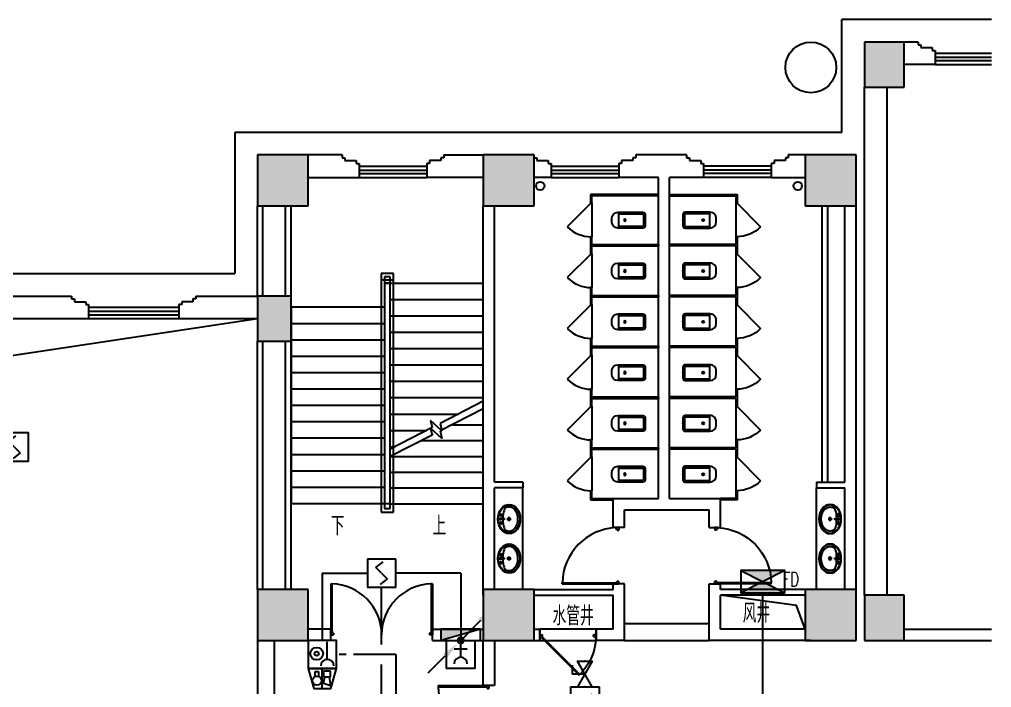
# Model space of a CAD drawing. Extents: x 190999 to 918899, y -200814 to 215286.
# Drawn here: x 797236 to 814449, y 130168 to 142004 of the extents above; entities that cross this region are included whole.
import ezdxf

# ---------------------------------------------------------------- set-up
doc = ezdxf.new("R2010")
doc.units = 0
doc.header["$LTSCALE"] = 1000
doc.header["$MEASUREMENT"] = 0
doc.linetypes.add('CENTER2', pattern=[1.125, 0.75, -0.125, 0.125, -0.125])
for name, color, linetype in [('00-EQUIP', 3, 'Continuous'), ('00-LWIRE', 4, 'Continuous'), ('00-WIRE-4', 6, 'Continuous'), ('A-卫生间', 250, 'Continuous'), ('A-墙线', 2, 'Continuous'), ('A-外包装修', 250, 'Continuous'), ('A-外窗', 145, 'Continuous'), ('A-门', 167, 'Continuous'), ('COLUMN', 2, 'Continuous'), ('DIM_SYMB', 3, 'Continuous'), ('EQUIP_消火栓', 1, 'Continuous'), ('PUB_HATCH', 250, 'Continuous'), ('PUB_TEXT', 7, 'Continuous'), ('STAIR', 5, 'Continuous'), ('房间名称', 7, 'Continuous'), ('暖通-风-说明', 3, 'Continuous'), ('洞口线', 165, 'Continuous'), ('雨水管', 151, 'Continuous')]:
    doc.layers.add(name, color=color, linetype=linetype)
doc.styles.add('_TCH_DIM', font='SIMPLEX', dxfattribs={"bigfont": 'GBCBIG'})
doc.styles.add('HZ-ZGBZ', font='romanc.shx', dxfattribs={"width": 0.65})
doc.styles.get("Standard").update_dxf_attribs({"font": 'simhei.ttf'})

# ---------------------------------------------------------------- blocks, each defined once
blk = doc.blocks.new('lt2f')
at = {"layer": 'STAIR'}
for p, q in [((5600, 3700), (2120, 3700)), ((2120, 2050), (2120, 3700)), ((2410, 2050), (2410, 3700)), ((2700, 2050), (2700, 3700)), ((2990, 2050), (2990, 3700)), ((3280, 2050), (3280, 3700)), ((3570, 2050), (3570, 3700)), ((3860, 2050), (3860, 3700)), ((4150, 2050), (4150, 3700)), ((4440, 2050), (4440, 3700)), ((4730, 2050), (4730, 3700)), ((5020, 2050), (5020, 3700)), ((5310, 2050), (5310, 3700)), ((5600, 2050), (5600, 3700)), ((1974, 2110), (1974, 1890)), ((6200, 2110), (1974, 2110)), ((1974, 2110), (1974, 1890)), ((6080, 2110), (1974, 2110)), ((6080, 1890), (6080, 2110)), ((6200, 1890), (6200, 2110)), ((2034, 2050), (2034, 1950)), ((6140, 2050), (2034, 2050)), ((2034, 2050), (2034, 1950)), ((6020, 2050), (2034, 2050)), ((2034, 1950), (6140, 1950)), ((2034, 1950), (6020, 1950)), ((2120, 1950), (2120, 2050)), ((5600, 2050), (2120, 2050)), ((2120, 1950), (2955, 1950)), ((2120, 1950), (2120, 300)), ((2400, 1950), (2400, 300)), ((2680, 1950), (2680, 300)), ((3337, 1205), (2955, 1950)), ((2960, 1941), (2960, 300)), ((3089, 1950), (6030, 1950)), ((3471, 1205), (3089, 1950)), ((3130, 1950), (3130, 1871)), ((3420, 1950), (3420, 1305)), ((3710, 1950), (3710, 739)), ((4000, 1950), (4000, 300)), ((4290, 1950), (4290, 300)), ((4580, 1950), (4580, 300)), ((4870, 1950), (4870, 300)), ((5160, 1950), (5160, 300)), ((5450, 1950), (5450, 300)), ((5740, 1950), (5740, 300)), ((6020, 1950), (6020, 2050)), ((6030, 1950), (6030, 2050)), ((6030, 1950), (6030, 300)), ((6140, 1950), (6140, 2050)), ((1974, 1890), (6200, 1890)), ((1974, 1890), (6080, 1890)), ((3240, 1394), (3240, 300)), ((3278, 1034), (3461, 1232)), ((3461, 1232), (3337, 1205)), ((3412, 1034), (3595, 1232)), ((3595, 1232), (3471, 1205)), ((3410, 1063), (3278, 1034)), ((3800, 300), (3410, 1063)), ((3544, 1063), (3412, 1034)), ((3420, 1043), (3420, 1036)), ((3935, 300), (3544, 1063)), ((3520, 847), (3520, 300)), ((2120, 300), (3800, 300)), ((3935, 300), (6030, 300))]:
    blk.add_line(p, q, dxfattribs=at)
blk = doc.blocks.new('m1800')
at = {"layer": 'A-墙线'}
for p, q in [((-900, -100), (-900, 100)), ((900, -100), (900, 100))]:
    blk.add_line(p, q, dxfattribs=at)
at = {"layer": 'A-门'}
for p, q in [((-900, 900), (-900, 0)), ((-900, 900), (-880, 900)), ((-880, 900), (-880, 50)), ((880, 900), (880, 50)), ((900, 900), (880, 900)), ((900, 900), (900, 0)), ((-900, 50), (-870, 50)), ((-900, 0), (-850, 0)), ((-870, 50), (-870, 30)), ((-870, 30), (-850, 30)), ((-850, 30), (-850, 0)), ((850, 30), (850, 0)), ((870, 30), (850, 30)), ((900, 0), (850, 0)), ((870, 50), (870, 30)), ((900, 50), (870, 50))]:
    blk.add_line(p, q, dxfattribs=at)
for centre, start, end in [((-900, 0), 0, 88.7267), ((900, 0), 91.2733, 180)]:
    blk.add_arc(centre, 900, start, end, dxfattribs=at)
blk = doc.blocks.new('m1000')
at = {"layer": 'A-墙线'}
for p, q in [((0, 0), (0, 200)), ((1000, 0), (1000, 200))]:
    blk.add_line(p, q, dxfattribs=at)
at = {"layer": 'A-门'}
for p, q in [((0, 1100), (0, 100)), ((0, 1100), (20, 1100)), ((20, 1100), (20, 150)), ((0, 150), (30, 150)), ((0, 100), (50, 100)), ((30, 150), (30, 130)), ((30, 130), (50, 130)), ((50, 130), (50, 100)), ((950, 130), (950, 100)), ((970, 130), (950, 130)), ((1000, 100), (950, 100)), ((970, 150), (970, 130)), ((1000, 150), (970, 150)), ((1000, 150), (1000, 100))]:
    blk.add_line(p, q, dxfattribs=at)
blk.add_arc((0, 100), 1000, 2.866, 88.854, dxfattribs=at)
blk = doc.blocks.new('手盆')
at = {"layer": 'A-卫生间'}
for p, q in [((113, 12), (46, 16)), ((160, 0), (235, 0)), ((198, -37), (198, 38)), ((113, -11), (46, -16))]:
    blk.add_line(p, q, dxfattribs=at)
for centre, major_axis, ratio, start_param, end_param in [((198, 0), (0, 259), 0.763797, 3.141593, 9.424778), ((194, 0), (0, 259), 0.413212, 0.351725, 1.519021), ((106, 0), (0, 13.9), 0.9, 3.760941, 5.663837), ((194, 0), (0, 259), 0.413212, 1.620217, 2.789865)]:
    blk.add_ellipse(centre, major_axis=major_axis, ratio=ratio, start_param=start_param, end_param=end_param, dxfattribs=at)
for centre, major_axis in [((46, 0), (0, 15.8)), ((56, 71), (0, 20.6)), ((56, 71), (0, 15.6)), ((198, 0), (0, 23.4)), ((56, -71), (0, 20.6)), ((56, -71), (0, 15.6))]:
    blk.add_ellipse(centre, major_axis=major_axis, ratio=0.9, dxfattribs=at)
for points, knots in [([(198, -249), (204, -249), (211, -249), (228, -246), (239, -243), (260, -236), (270, -231), (290, -218), (299, -211), (317, -194), (325, -185), (340, -164), (347, -153), (360, -129), (365, -116), (374, -90), (378, -76), (383, -48), (385, -34), (387, -5), (387, 9), (385, 38), (383, 52), (377, 80), (373, 94), (364, 120), (358, 133), (345, 156), (338, 167), (323, 187), (314, 197), (296, 213), (287, 220), (267, 232), (257, 237), (236, 244), (225, 247), (204, 249), (193, 249), (171, 247), (161, 245), (140, 237), (129, 232), (110, 221), (100, 213), (82, 197), (74, 188), (58, 168), (51, 157), (38, 133), (32, 121), (23, 95), (19, 81), (13, 53), (11, 39), (9, 10), (9, -4), (10, -33), (12, -47), (18, -75), (21, -89), (30, -115), (36, -128), (48, -152), (55, -163), (70, -184), (78, -193), (96, -210), (105, -218), (125, -230), (135, -235), (156, -243), (167, -246), (184, -249), (191, -249), (198, -249)], [0, 0, 0, 0, 0.105369, 0.105369, 0.278747, 0.278747, 0.452125, 0.452125, 0.625504, 0.625504, 0.798882, 0.798882, 0.97226, 0.97226, 1.145639, 1.145639, 1.319017, 1.319017, 1.492395, 1.492395, 1.665774, 1.665774, 1.839152, 1.839152, 2.01253, 2.01253, 2.185909, 2.185909, 2.359287, 2.359287, 2.532665, 2.532665, 2.706044, 2.706044, 2.879422, 2.879422, 3.0528, 3.0528, 3.226179, 3.226179, 3.399557, 3.399557, 3.572935, 3.572935, 3.746313, 3.746313, 3.919692, 3.919692, 4.09307, 4.09307, 4.266448, 4.266448, 4.439827, 4.439827, 4.613205, 4.613205, 4.786583, 4.786583, 4.959962, 4.959962, 5.13334, 5.13334, 5.306718, 5.306718, 5.480097, 5.480097, 5.653475, 5.653475, 5.826853, 5.826853, 6.000232, 6.000232, 6.17361, 6.17361, 6.283185, 6.283185, 6.283185, 6.283185]), ([(119, -185), (121, -187), (123, -188), (130, -193), (135, -196), (146, -202), (152, -205), (163, -209), (169, -210), (180, -213), (186, -214), (194, -214), (196, -214), (198, -214), (204, -214), (209, -214), (222, -212), (229, -210), (241, -206), (245, -204), (254, -200), (259, -197), (269, -191), (275, -187), (286, -178), (291, -173), (300, -162), (304, -158), (314, -145), (319, -137), (327, -123), (329, -118), (334, -107), (336, -101), (341, -89), (343, -83), (346, -71), (348, -64), (351, -49), (352, -40), (354, -22), (355, -13), (355, 5), (355, 14), (354, 32), (352, 41), (349, 58), (348, 66), (343, 81), (341, 89), (335, 104), (332, 111), (326, 125), (322, 132), (314, 144), (310, 150), (301, 162), (296, 167), (287, 177), (281, 181), (272, 189), (267, 192), (256, 199), (250, 202), (238, 207), (233, 209), (223, 211), (217, 212), (205, 214), (198, 214), (186, 213), (181, 213), (171, 211), (166, 210), (151, 205), (141, 200), (128, 191), (123, 188), (119, 185)], [5.740897, 5.740897, 5.740897, 5.740897, 5.780874, 5.780874, 5.896829, 5.896829, 6.012784, 6.012784, 6.128739, 6.128739, 6.240697, 6.240697, 6.283185, 6.283185, 6.283185, 6.399826, 6.399826, 6.5409, 6.5409, 6.634, 6.634, 6.7271, 6.7271, 6.852188, 6.852188, 6.977276, 6.977276, 7.077377, 7.077377, 7.229977, 7.229977, 7.317389, 7.317389, 7.404801, 7.404801, 7.497094, 7.497094, 7.589386, 7.589386, 7.712334, 7.712334, 7.835281, 7.835281, 7.958228, 7.958228, 8.081175, 8.081175, 8.194983, 8.194983, 8.30879, 8.30879, 8.422598, 8.422598, 8.537599, 8.537599, 8.6526, 8.6526, 8.767602, 8.767602, 8.884432, 8.884432, 8.982435, 8.982435, 9.119467, 9.119467, 9.224191, 9.224191, 9.328914, 9.328914, 9.470087, 9.470087, 9.571187, 9.571187, 9.672288, 9.672288, 9.874489, 9.874489, 9.967059, 9.967059, 9.967059, 9.967059])]:
    blk.add_open_spline(points, degree=3, knots=knots, dxfattribs=at)
blk.add_point((46, 0), dxfattribs=at)
blk = doc.blocks.new('$TwtSys$00000434')
for p, q in [((-0.5, 0.5), (-0.5, -0.5)), ((-0.5, -0.5), (0.5, 0.5)), ((0.5, 0.5), (-0.5, 0.5)), ((0.5, -0.5), (0.5, 0.5)), ((-0.5, -0.5), (0.5, -0.5))]:
    blk.add_line(p, q)
blk.add_solid([(0.5, -0.5), (0.5, 0.5), (-0.5, -0.5)])
blk = doc.blocks.new('bfm01')
at = {"layer": 'A-墙线'}
for p, q in [((-200, 0), (0, 0)), ((-200, -1000), (0, -1000))]:
    blk.add_line(p, q, dxfattribs=at)
at = {"layer": 'A-门'}
for p, q in [((-200, -1000), (-200, 0)), ((-100, 0), (-100, -50)), ((-70, -50), (-100, -50)), ((-50, -30), (-70, -30)), ((-70, -30), (-70, -50)), ((-64, -44), (-50, -30)), ((-64, -44), (603, -711)), ((-50, 0), (-50, -30)), ((-50, -30), (617, -697)), ((0, 0), (0, -1000)), ((-70, -950), (-100, -950)), ((-100, -1000), (-100, -950)), ((-50, -1000), (-100, -1000)), ((-70, -970), (-70, -950)), ((-50, -970), (-70, -970)), ((-50, -1000), (-50, -970))]:
    blk.add_line(p, q, dxfattribs=at)
blk.add_arc((-100, 0), 1000, 272.866, 315.8103, dxfattribs=at)
blk = doc.blocks.new('$lvtry$00000200')
for p, q in [((-140, -40, 0), (-140, -480, 0)), ((-110, -40, 0), (-110, -470, 0)), ((100, 0, 0), (-100, 0, 0)), ((100, -30, 0), (-100, -30, 0)), ((110, -470, 0), (110, -40, 0)), ((140, -480, 0), (140, -40, 0)), ((140, -470, 0), (-140, -470, 0)), ((-30, -590, 0), (30, -590, 0))]:
    blk.add_line(p, q)
blk.add_circle((0, -359, 0), 20)
for centre, radius, start, end in [((-100, -40, 0), 40, 90, 180), ((-100, -40, 0), 10, 90, 180), ((100, -40, 0), 40, 0, 90), ((100, -40, 0), 10, 0, 90), ((-30, -480, 0), 110, 180, 270), ((30, -480, 0), 110, 270, 0)]:
    blk.add_arc(centre, radius, start, end)
blk.add_point((0, 0))
blk = doc.blocks.new('$DorLib2D$00000114')
at = {"color": 0}
blk.add_line((0.5, 0), (-0.207, 0.707), dxfattribs=at)
blk.add_arc((0.5, 0), 1, 135, 180, dxfattribs=at)
blk = doc.blocks.new('_LINKPT1')
at = {"color": 0}
blk.add_line((0, 0), (0, 0), dxfattribs=at)
blk = doc.blocks.new('3S1KCGW2')
for p, q in [((0.5, 0.5), (-0.5, 0.5)), ((-0.5, 0.5), (-0.5, -0.5)), ((-0.2, 0.2), (0.05, 0.4)), ((0.5, -0.5), (0.5, 0.5)), ((0, 0), (-0.2, 0.2)), ((0, 0), (0.2, -0.2)), ((0.2, -0.2), (-0.05, -0.4)), ((-0.5, -0.5), (0.5, -0.5))]:
    blk.add_line(p, q)
at = {"const_width": 0.04, "flags": 128}
blk.add_lwpolyline([(-0.5, -0.5), (-0.5, 0.5), (0.5, 0.5), (0.5, -0.5)], close=True, dxfattribs=at)
at = {"xscale": 0.002, "yscale": 0.002, "zscale": 0.002}
for p in [(0, 0.5), (-0.5, 0), (0.5, 0), (0, -0.5)]:
    blk.add_blockref('_LINKPT1', p, dxfattribs=at)
at = {"flags": 9}
blk.add_attdef('A', (0, 0), '', height=0.00002, dxfattribs=at)
blk = doc.blocks.new('3T1W6ZCM')
for p, q in [((0.5, 0.5), (-0.5, 0.5)), ((-0.5, 0.5), (-0.5, -0.5)), ((0.5, -0.5), (0.5, 0.5)), ((-0.178, 0.172), (-0.178, -0.443)), ((-0.5, -0.5), (0.5, -0.5))]:
    blk.add_line(p, q)
at = {"const_width": 0.04}
blk.add_lwpolyline([(-0.5, 0.5), (-0.5, -0.5), (0.5, -0.5), (0.5, 0.5)], close=True, dxfattribs=at)
for radius in [0.222, 0.074]:
    blk.add_circle((0.197, -0.03), radius)
blk.add_arc((-0.178, 0.403), 0.231, 180, 0)
at = {"xscale": 0.002, "yscale": 0.002, "zscale": 0.002}
for p in [(0, 0.5), (-0.5, 0), (0.5, 0), (0, -0.5)]:
    blk.add_blockref('_LINKPT1', p, dxfattribs=at)
at = {"flags": 9}
blk.add_attdef('A', (0, 0), '', height=0.00002, dxfattribs=at)
blk = doc.blocks.new('6A2OE7N0')
for p, q in [((-0.3, 0.35), (-0.5, -0.35)), ((0.3, 0.35), (-0.3, 0.35)), ((0, 0.35), (0, -0.35)), ((0.5, -0.35), (0.3, 0.35)), ((-0.246, -0.061), (-0.286, 0.259)), ((-0.286, 0.259), (-0.046, 0.179)), ((-0.046, 0.179), (-0.086, -0.061)), ((-0.286, -0.061), (-0.286, -0.261)), ((-0.046, -0.061), (-0.286, -0.061)), ((-0.286, -0.261), (-0.046, -0.261)), ((-0.046, -0.261), (-0.046, -0.061)), ((0.13, -0.244), (0.13, -0.072)), ((0.25, -0.244), (0.13, -0.244)), ((0.25, -0.072), (0.25, -0.244)), ((-0.5, -0.35), (0.5, -0.35))]:
    blk.add_line(p, q)
at = {"const_width": 0.04, "flags": 128}
blk.add_lwpolyline([(-0.5, -0.35), (-0.3, 0.35), (0.3, 0.35), (0.5, -0.35)], close=True, dxfattribs=at)
blk.add_circle((0.19, 0.076), 0.16)
at = {"xscale": 0.002, "yscale": 0.002, "zscale": 0.002}
for p in [(0, 0.35), (-0.4, 0), (0.4, 0), (0, -0.35)]:
    blk.add_blockref('_LINKPT1', p, dxfattribs=at)
at = {"flags": 9}
blk.add_attdef('A', (0, 0), '', height=0.00002, dxfattribs=at)
blk = doc.blocks.new('J62IR8YJ')
for p, q in [((-0.5, 1), (0.5, 1)), ((-0.5, 0), (-0.5, 1)), ((0.5, 1), (0.5, 0)), ((0, 0.598), (0, 0.06)), ((0.5, 0), (-0.5, 0)), ((-0.231, 0.312), (0.231, 0.312))]:
    blk.add_line(p, q)
at = {"const_width": 0.04, "flags": 128}
blk.add_lwpolyline([(-0.5, 0), (-0.5, 1), (0.5, 1), (0.5, 0)], close=True, dxfattribs=at)
blk.add_arc((0, 0.829), 0.231, 180, 0)
at = {"xscale": 0.002, "yscale": 0.00200000000000955, "zscale": 0.002}
for p in [(0, 1), (-0.5, 0.5), (0.5, 0.5), (0, 0)]:
    blk.add_blockref('_LINKPT1', p, dxfattribs=at)
at = {"flags": 9}
blk.add_attdef('A', (0, 0), '', height=0.00002, dxfattribs=at)
blk = doc.blocks.new('6H2NC6JJ')
for p, q in [((-0.78, 0.4), (0.78, -0.4)), ((0.78, 0.4), (-0.78, -0.4)), ((0.78, 0.4), (-0.78, 0.4)), ((-0.78, 0.4), (-0.78, -0.4)), ((0.78, -0.4), (0.78, 0.4)), ((-0.78, -0.4), (0.78, -0.4))]:
    blk.add_line(p, q)
at = {"const_width": 0.04}
blk.add_lwpolyline([(-0.78, 0.4), (-0.78, -0.4), (0.78, -0.4), (0.78, 0.4)], close=True, dxfattribs=at)
for points in [[(-0.78, 0.4), (0, 0), (0.78, 0.4)], [(-0.78, -0.4), (0.78, -0.4), (0, 0)]]:
    blk.add_solid(points)
at = {"xscale": 0.002, "yscale": 0.002, "zscale": 0.002}
for p in [(0, 0.4), (-0.78, 0), (0.78, 0), (0, -0.4)]:
    blk.add_blockref('_LINKPT1', p, dxfattribs=at)
at = {"flags": 9}
blk.add_attdef('A', (0, 0), '', height=0.00002, dxfattribs=at)
blk = doc.blocks.new('$VALVE$00000437')
for p in [(0, 0), (87, 124.3)]:
    blk.add_line(p, (0, 124.3))
blk.add_lwpolyline([(-125.2, -72.3), (125.2, 72.3), (125.2, -72.3), (-125.2, 72.3)], close=True)
for p in [(-125.2, 0), (125.2, 0)]:
    blk.add_point(p)
blk = doc.blocks.new('3S2OQ2I8')
for p, q in [((-0.5, 0.5), (0.5, 0.5)), ((-0.5, -0.5), (-0.5, 0.5)), ((0.5, 0.5), (0.5, -0.5)), ((-0.25, -0.25), (0.25, 0.25)), ((0.5, -0.5), (-0.5, -0.5))]:
    blk.add_line(p, q)
at = {"const_width": 0.04, "flags": 128}
blk.add_lwpolyline([(-0.5, -0.5), (-0.5, 0.5), (0.5, 0.5), (0.5, -0.5)], close=True, dxfattribs=at)
blk.add_solid([(0.25, 0.25), (0.021, 0.097), (0.097, 0.029)])
at = {"xscale": 0.002, "yscale": 0.002, "zscale": 0.002}
for p in [(0, 0.5), (-0.5, 0), (0.5, 0), (0, -0.5)]:
    blk.add_blockref('_LINKPT1', p, dxfattribs=at)
at = {"flags": 9}
blk.add_attdef('A', (0, 0), '', height=0.00002, dxfattribs=at)
blk = doc.blocks.new('_WRLD1L')
for p, q in [((0.7, 0.7), (0, 0)), ((0.104, 0.104), (0.104, 0.104)), ((-0.104, -0.104), (-0.104, -0.104))]:
    blk.add_line(p, q)
at = {"const_width": 0.142}
blk.add_lwpolyline([(-0.071, 0, 1), (0.071, 0, 1)], format="xyb", close=True, dxfattribs=at)
blk.add_solid([(0.63, 0.77), (0.77, 0.63), (1.15, 1.15)])
at = {"width": 0.8, "flags": 9}
blk.add_attdef('A', (0, 0), '', height=0.00002, dxfattribs=at)
blk = doc.blocks.new('_WRLD10L')
for p, q in [((1.15, 1.15), (0.55, 0.55)), ((0.104, 0.104), (0.104, 0.104)), ((-0.104, -0.104), (-0.104, -0.104))]:
    blk.add_line(p, q)
at = {"const_width": 0.142}
blk.add_lwpolyline([(-0.071, 0, 1), (0.071, 0, 1)], format="xyb", close=True, dxfattribs=at)
blk.add_solid([(0.62, 0.48), (0.48, 0.62), (0.1, 0.1)])
at = {"width": 0.8, "flags": 9}
blk.add_attdef('A', (0, 0), '', height=0.00002, dxfattribs=at)

msp = doc.modelspace()

# ---------------------------------------------------------------- hatches: boundary and pattern name
at = {"layer": 'PUB_HATCH'}
for points in [[(812198.5, 140803.7), (812898.5, 140803.7), (812898.5, 141603.7), (812198.5, 141603.7)], [(801448.5, 138703.7), (802348.5, 138703.7), (802348.5, 139603.7), (801448.5, 139603.7)], [(805448.5, 138703.7), (806348.5, 138703.7), (806348.5, 139603.7), (805448.5, 139603.7)], [(811148.5, 138703.7), (812048.5, 138703.7), (812048.5, 139603.7), (811148.5, 139603.7)], [(801448.5, 136303.7), (802048.5, 136303.7), (802048.5, 137103.7), (801448.5, 137103.7)], [(801448.5, 131003.7), (802348.5, 131003.7), (802348.5, 131903.7), (801448.5, 131903.7)], [(805448.5, 131003.7), (806348.5, 131003.7), (806348.5, 131903.7), (805448.5, 131903.7)], [(811148.5, 131003.7), (812048.5, 131003.7), (812048.5, 131903.7), (811148.5, 131903.7)], [(812198.5, 131003.7), (812898.5, 131003.7), (812898.5, 131803.7), (812198.5, 131803.7)]]:
    msp.add_hatch(color=256, dxfattribs=at).paths.add_polyline_path(points)

# ---------------------------------------------------------------- linework, layer by layer
at = {"layer": '00-WIRE-4'}
for p, q in [((802598.5, 132193.7), (803398.5, 132193.7)), ((802598.5, 132193.7), (802598.5, 131003.7)), ((805048.5, 132193.7), (803898.5, 132193.7)), ((805048.5, 132193.7), (805048.5, 131003.7)), ((803648.5, 130928.7), (803648.5, 131943.7)), ((810398.5, 129553.7), (810398.5, 131844)), ((803648.5, 126753.7), (803648.5, 130578.7))]:
    msp.add_line(p, q, dxfattribs=at)
at = {"layer": '00-WIRE-4', "linetype": 'CENTER2'}
for q in [(802848.5, 130753.7), (803898.5, 126928.7)]:
    msp.add_line((803898.5, 130753.7), q, dxfattribs=at)
at = {"layer": 'A-卫生间'}
for p, q in [((808548.5, 138903.7), (807348.5, 138903.7)), ((807348.5, 138903.7), (807348.5, 138753.7)), ((807348.5, 138753.7), (807373.5, 138753.7)), ((808548.5, 138878.7), (807373.5, 138878.7)), ((807373.5, 138753.7), (807373.5, 138878.7)), ((808548.5, 138878.7), (808548.5, 138903.7)), ((808748.5, 138903.7), (809948.5, 138903.7)), ((808748.5, 138903.7), (808748.5, 138878.7)), ((808748.5, 138878.7), (809923.5, 138878.7)), ((809923.5, 138878.7), (809923.5, 138753.7)), ((809923.5, 138753.7), (809948.5, 138753.7)), ((809948.5, 138753.7), (809948.5, 138903.7)), ((811448.5, 133803.7), (811448.5, 138703.7)), ((811548.5, 133803.7), (811548.5, 138703.7)), ((807373.5, 138153.7), (807348.5, 138153.7)), ((807348.5, 138153.7), (807348.5, 138016.2)), ((807373.5, 138016.2), (807373.5, 138153.7)), ((809948.5, 138153.7), (809923.5, 138153.7)), ((809923.5, 138153.7), (809923.5, 138016.2)), ((809948.5, 138016.2), (809948.5, 138153.7)), ((807348.5, 138016.2), (807348.5, 137853.7)), ((807373.5, 138016.2), (808548.5, 138016.2)), ((807373.5, 137991.2), (808548.5, 137991.2)), ((807373.5, 137853.7), (807373.5, 137991.2)), ((808548.5, 138016.2), (808548.5, 137991.2)), ((809923.5, 138016.2), (808748.5, 138016.2)), ((808748.5, 137991.2), (808748.5, 138016.2)), ((809923.5, 137991.2), (808748.5, 137991.2)), ((809923.5, 137991.2), (809923.5, 137853.7)), ((809948.5, 137853.7), (809948.5, 138016.2)), ((807348.5, 137853.7), (807373.5, 137853.7)), ((809923.5, 137853.7), (809948.5, 137853.7)), ((807373.5, 137253.7), (807348.5, 137253.7)), ((807348.5, 137253.7), (807348.5, 137116.2)), ((807373.5, 137116.2), (807373.5, 137253.7)), ((809948.5, 137253.7), (809923.5, 137253.7)), ((809923.5, 137253.7), (809923.5, 137116.2)), ((809948.5, 137116.2), (809948.5, 137253.7)), ((807348.5, 137116.2), (807348.5, 136953.7)), ((807373.5, 137116.2), (808548.5, 137116.2)), ((807373.5, 137091.2), (808548.5, 137091.2)), ((807373.5, 136953.7), (807373.5, 137091.2)), ((808548.5, 137116.2), (808548.5, 137091.2)), ((809923.5, 137116.2), (808748.5, 137116.2)), ((808748.5, 137091.2), (808748.5, 137116.2)), ((809923.5, 137091.2), (808748.5, 137091.2)), ((809923.5, 137091.2), (809923.5, 136953.7)), ((809948.5, 136953.7), (809948.5, 137116.2)), ((807348.5, 136953.7), (807373.5, 136953.7)), ((809923.5, 136953.7), (809948.5, 136953.7)), ((807373.5, 136353.7), (807348.5, 136353.7)), ((807348.5, 136353.7), (807348.5, 136216.2)), ((807373.5, 136216.2), (807373.5, 136353.7)), ((809948.5, 136353.7), (809923.5, 136353.7)), ((809923.5, 136353.7), (809923.5, 136216.2)), ((809948.5, 136216.2), (809948.5, 136353.7)), ((807348.5, 136216.2), (807348.5, 136053.7)), ((807373.5, 136216.2), (808548.5, 136216.2)), ((807373.5, 136191.2), (808548.5, 136191.2)), ((807373.5, 136053.7), (807373.5, 136191.2)), ((808548.5, 136216.2), (808548.5, 136191.2)), ((809923.5, 136216.2), (808748.5, 136216.2)), ((808748.5, 136191.2), (808748.5, 136216.2)), ((809923.5, 136191.2), (808748.5, 136191.2)), ((809923.5, 136191.2), (809923.5, 136053.7)), ((809948.5, 136053.7), (809948.5, 136216.2)), ((807348.5, 136053.7), (807373.5, 136053.7)), ((809923.5, 136053.7), (809948.5, 136053.7)), ((807373.5, 135453.7), (807348.5, 135453.7)), ((807348.5, 135453.7), (807348.5, 135316.2)), ((807348.5, 135316.2), (807348.5, 135153.7)), ((807373.5, 135316.2), (807373.5, 135453.7)), ((807373.5, 135316.2), (808548.5, 135316.2)), ((807373.5, 135291.2), (808548.5, 135291.2)), ((807373.5, 135153.7), (807373.5, 135291.2)), ((808548.5, 135316.2), (808548.5, 135291.2)), ((809923.5, 135316.2), (808748.5, 135316.2)), ((808748.5, 135291.2), (808748.5, 135316.2)), ((809923.5, 135291.2), (808748.5, 135291.2)), ((809948.5, 135453.7), (809923.5, 135453.7)), ((809923.5, 135453.7), (809923.5, 135316.2)), ((809923.5, 135291.2), (809923.5, 135153.7)), ((809948.5, 135316.2), (809948.5, 135453.7)), ((809948.5, 135153.7), (809948.5, 135316.2)), ((807348.5, 135153.7), (807373.5, 135153.7)), ((809923.5, 135153.7), (809948.5, 135153.7)), ((807373.5, 134553.7), (807348.5, 134553.7)), ((807348.5, 134553.7), (807348.5, 134416.2)), ((807373.5, 134416.2), (807373.5, 134553.7)), ((809948.5, 134553.7), (809923.5, 134553.7)), ((809923.5, 134553.7), (809923.5, 134416.2)), ((809948.5, 134416.2), (809948.5, 134553.7)), ((807348.5, 134416.2), (807348.5, 134253.7)), ((807373.5, 134416.2), (808548.5, 134416.2)), ((807373.5, 134391.2), (808548.5, 134391.2)), ((807373.5, 134253.7), (807373.5, 134391.2)), ((808548.5, 134416.2), (808548.5, 134391.2)), ((809923.5, 134416.2), (808748.5, 134416.2)), ((808748.5, 134391.2), (808748.5, 134416.2)), ((809923.5, 134391.2), (808748.5, 134391.2)), ((809923.5, 134391.2), (809923.5, 134253.7)), ((809948.5, 134253.7), (809948.5, 134416.2)), ((807348.5, 134253.7), (807373.5, 134253.7)), ((809923.5, 134253.7), (809948.5, 134253.7)), ((806148.5, 131903.7), (806148.5, 133703.7)), ((807373.5, 133653.7), (807348.5, 133653.7)), ((807348.5, 133653.7), (807348.5, 133491.2)), ((807373.5, 133516.2), (807373.5, 133653.7)), ((809948.5, 133653.7), (809923.5, 133653.7)), ((809923.5, 133653.7), (809923.5, 133516.2)), ((809948.5, 133491.2), (809948.5, 133653.7)), ((811348.5, 131903.7), (811348.5, 133703.7)), ((807348.5, 133491.2), (807748.5, 133491.2)), ((807373.5, 133516.2), (807748.5, 133516.2)), ((807748.5, 133516.2), (807748.5, 133491.2)), ((809923.5, 133516.2), (809648.5, 133516.2)), ((809648.5, 133491.2), (809648.5, 133516.2)), ((809948.5, 133491.2), (809648.5, 133491.2)), ((807948.5, 131303.7), (809448.5, 131303.7)), ((807948.5, 131003.7), (809448.5, 131003.7))]:
    msp.add_line(p, q, dxfattribs=at)
at = {"layer": 'A-墙线'}
for p, q in [((813148.5, 141603.7), (812898.5, 141603.7)), ((813148.5, 141603.7), (813148.5, 141553.7)), ((813148.5, 141553.7), (813198.5, 141553.7)), ((813198.5, 141553.7), (813198.5, 141503.7)), ((813198.5, 141503.7), (813398.5, 141503.7)), ((813398.5, 141503.7), (813398.5, 141453.7)), ((813398.5, 141453.7), (813448.5, 141453.7)), ((813448.5, 141453.7), (813448.5, 141203.7)), ((813448.5, 141203.7), (812898.5, 141203.7)), ((812198.5, 131803.7), (812198.5, 140803.7)), ((812598.5, 131803.7), (812598.5, 140803.7)), ((802948.5, 139603.7), (802348.5, 139603.7)), ((802948.5, 139603.7), (802948.5, 139553.7)), ((804748.5, 139603.7), (804748.5, 139553.7)), ((804748.5, 139603.7), (805448.5, 139603.7)), ((809048.5, 139603.7), (808148.5, 139603.7)), ((808148.5, 139603.7), (808148.5, 139553.7)), ((809048.5, 139603.7), (809048.5, 139553.7)), ((811148.5, 139603.7), (810848.5, 139603.7)), ((810848.5, 139603.7), (810848.5, 139553.7)), ((802948.5, 139553.7), (802998.5, 139553.7)), ((802998.5, 139553.7), (802998.5, 139503.7)), ((802998.5, 139503.7), (803198.5, 139503.7)), ((803198.5, 139503.7), (803198.5, 139453.7)), ((803198.5, 139453.7), (803248.5, 139453.7)), ((803248.5, 139453.7), (803248.5, 139203.7)), ((804498.5, 139453.7), (804448.5, 139453.7)), ((804448.5, 139453.7), (804448.5, 139203.7)), ((804498.5, 139503.7), (804498.5, 139453.7)), ((804698.5, 139503.7), (804498.5, 139503.7)), ((804698.5, 139553.7), (804698.5, 139503.7)), ((804748.5, 139553.7), (804698.5, 139553.7)), ((806348.5, 139553.7), (806398.5, 139553.7)), ((806398.5, 139553.7), (806398.5, 139503.7)), ((806398.5, 139503.7), (806598.5, 139503.7)), ((806598.5, 139503.7), (806598.5, 139453.7)), ((806598.5, 139453.7), (806648.5, 139453.7)), ((806648.5, 139453.7), (806648.5, 139203.7)), ((807898.5, 139453.7), (807848.5, 139453.7)), ((807848.5, 139453.7), (807848.5, 139203.7)), ((807898.5, 139503.7), (807898.5, 139453.7)), ((808098.5, 139503.7), (807898.5, 139503.7)), ((808098.5, 139553.7), (808098.5, 139503.7)), ((808148.5, 139553.7), (808098.5, 139553.7)), ((809048.5, 139553.7), (809098.5, 139553.7)), ((809098.5, 139553.7), (809098.5, 139503.7)), ((809098.5, 139503.7), (809298.5, 139503.7)), ((809298.5, 139503.7), (809298.5, 139453.7)), ((809298.5, 139453.7), (809348.5, 139453.7)), ((809348.5, 139453.7), (809348.5, 139203.7)), ((810598.5, 139453.7), (810548.5, 139453.7)), ((810548.5, 139453.7), (810548.5, 139203.7)), ((810598.5, 139503.7), (810598.5, 139453.7)), ((810798.5, 139503.7), (810598.5, 139503.7)), ((810798.5, 139553.7), (810798.5, 139503.7)), ((810848.5, 139553.7), (810798.5, 139553.7)), ((802348.5, 139203.7), (803248.5, 139203.7)), ((805448.5, 139203.7), (804448.5, 139203.7)), ((806648.5, 139203.7), (806348.5, 139203.7)), ((808548.5, 139203.7), (807848.5, 139203.7)), ((808548.5, 133516.2), (808548.5, 139203.7)), ((809348.5, 139203.7), (808748.5, 139203.7)), ((808748.5, 133516.2), (808748.5, 139203.7)), ((810548.5, 139203.7), (811148.5, 139203.7)), ((801448.5, 137103.7), (801448.5, 138703.7)), ((801548.5, 137103.7), (801548.5, 138703.7)), ((801948.5, 137103.7), (801948.5, 138703.7)), ((802048.5, 137103.7), (802048.5, 138703.7)), ((805448.5, 131803.7), (805448.5, 138703.7)), ((805648.5, 133803.7), (805648.5, 138703.7)), ((811848.5, 133803.7), (811848.5, 138703.7)), ((812048.5, 131903.7), (812048.5, 138703.7)), ((796926.5, 137103.7), (798158.8, 137103.7)), ((798158.8, 137103.7), (798158.8, 137053.7)), ((798158.8, 137053.7), (798208.8, 137053.7)), ((798208.8, 137053.7), (798208.8, 137003.7)), ((800308.8, 137053.7), (800308.8, 137003.7)), ((800358.8, 137053.7), (800308.8, 137053.7)), ((800358.8, 137103.7), (801448.5, 137103.7)), ((800358.8, 137103.7), (800358.8, 137053.7)), ((798208.8, 137003.7), (798408.8, 137003.7)), ((798408.8, 137003.7), (798408.8, 136953.7)), ((798408.8, 136953.7), (798458.8, 136953.7)), ((798458.8, 136953.7), (798458.8, 136703.7)), ((800108.8, 136953.7), (800058.8, 136953.7)), ((800058.8, 136953.7), (800058.8, 136703.7)), ((800108.8, 137003.7), (800108.8, 136953.7)), ((800308.8, 137003.7), (800108.8, 137003.7)), ((796926.5, 136703.7), (798458.8, 136703.7)), ((800058.8, 136703.7), (801448.5, 136703.7)), ((801448.5, 131903.7), (801448.5, 136303.7)), ((801548.5, 131903.7), (801548.5, 136303.7)), ((801948.5, 131903.7), (801948.5, 136303.7)), ((802048.5, 131903.7), (802048.5, 136303.7)), ((806148.5, 133803.7), (805648.5, 133803.7)), ((806148.5, 133803.7), (806148.5, 133703.7)), ((811348.5, 133803.7), (811848.5, 133803.7)), ((811348.5, 133803.7), (811348.5, 133703.7)), ((805648.5, 131903.7), (805648.5, 133703.7)), ((806148.5, 133703.7), (805648.5, 133703.7)), ((811348.5, 133703.7), (811848.5, 133703.7)), ((811848.5, 131903.7), (811848.5, 133703.7)), ((807748.5, 133516.2), (808548.5, 133516.2)), ((807748.5, 133003.7), (807748.5, 133516.2)), ((808748.5, 133516.2), (809648.5, 133516.2)), ((809648.5, 133003.7), (809648.5, 133516.2)), ((807948.5, 133003.7), (807948.5, 133316.2)), ((807948.5, 133316.2), (809448.5, 133316.2)), ((809448.5, 133003.7), (809448.5, 133316.2)), ((806348.5, 131903.7), (807748.5, 131903.7)), ((807748.5, 131903.7), (807748.5, 132003.7)), ((807948.5, 131003.7), (807948.5, 132003.7)), ((809448.5, 131003.7), (809448.5, 132003.7)), ((809648.5, 131903.7), (809648.5, 132003.7)), ((811148.5, 131903.7), (809648.5, 131903.7)), ((806348.5, 131803.7), (807748.5, 131803.7)), ((807748.5, 131203.7), (807748.5, 131803.7)), ((809648.5, 131203.7), (809648.5, 131803.7)), ((811148.5, 131803.7), (809648.5, 131803.7)), ((802748.5, 131203.7), (802348.5, 131203.7)), ((804548.5, 131203.7), (805448.5, 131203.7)), ((806348.5, 131203.7), (806448.5, 131203.7)), ((806448.5, 131003.7), (806448.5, 131203.7)), ((807748.5, 131203.7), (807448.5, 131203.7)), ((807448.5, 131003.7), (807448.5, 131203.7)), ((811148.5, 131203.7), (809648.5, 131203.7)), ((812898.5, 131203.7), (814448.5, 131203.7)), ((802748.5, 131003.7), (802348.5, 131003.7)), ((804548.5, 131003.7), (805448.5, 131003.7)), ((805448.5, 130203.7), (805448.5, 131003.7)), ((805648.5, 131003.7), (805648.5, 130203.7)), ((806348.5, 131003.7), (806448.5, 131003.7)), ((807948.5, 131003.7), (807448.5, 131003.7)), ((811248.5, 131003.7), (809448.5, 131003.7)), ((812898.5, 131003.7), (814448.5, 131003.7))]:
    msp.add_line(p, q, dxfattribs=at)
at = {"layer": 'A-外包装修'}
for p, q in [((811798.5, 140003.7), (811798.5, 142003.7)), ((814448.5, 142003.7), (811798.5, 142003.7)), ((811798.5, 140003.7), (801048.5, 140003.7)), ((801048.5, 140003.7), (801048.5, 137503.7)), ((784448.5, 137503.7), (801048.5, 137503.7))]:
    msp.add_line(p, q, dxfattribs=at)
msp.add_circle((811248.5, 141153.7), 450, dxfattribs=at)
at = {"layer": 'A-外窗'}
for p, q in [((813448.5, 141403.7), (814448.5, 141403.7)), ((813448.5, 141333.7), (814448.5, 141333.7)), ((813448.5, 141273.7), (814448.5, 141273.7)), ((813448.5, 141203.7), (814448.5, 141203.7)), ((803248.5, 139403.7), (804448.5, 139403.7)), ((803248.5, 139333.7), (804448.5, 139333.7)), ((803248.5, 139273.7), (804448.5, 139273.7)), ((806648.5, 139403.7), (807848.5, 139403.7)), ((806648.5, 139333.7), (807848.5, 139333.7)), ((806648.5, 139273.7), (807848.5, 139273.7)), ((810548.5, 139403.7), (809348.5, 139403.7)), ((810548.5, 139333.7), (809348.5, 139333.7)), ((810548.5, 139273.7), (809348.5, 139273.7)), ((803248.5, 139203.7), (804448.5, 139203.7)), ((806648.5, 139203.7), (807848.5, 139203.7)), ((810548.5, 139203.7), (809348.5, 139203.7)), ((798458.8, 136903.7), (800058.8, 136903.7)), ((798458.8, 136833.7), (800058.8, 136833.7)), ((798458.8, 136773.7), (800058.8, 136773.7)), ((798458.8, 136703.7), (800058.8, 136703.7))]:
    msp.add_line(p, q, dxfattribs=at)
at = {"layer": 'A-门'}
for p, q in [((807373.5, 138753.7), (807373.5, 138153.7)), ((809923.5, 138753.7), (809923.5, 138153.7)), ((807373.5, 137853.7), (807373.5, 137253.7)), ((809923.5, 137853.7), (809923.5, 137253.7)), ((807373.5, 136953.7), (807373.5, 136353.7)), ((809923.5, 136953.7), (809923.5, 136353.7)), ((807373.5, 136053.7), (807373.5, 135453.7)), ((809923.5, 136053.7), (809923.5, 135453.7)), ((807373.5, 135153.7), (807373.5, 134553.7)), ((809923.5, 135153.7), (809923.5, 134553.7)), ((807373.5, 134253.7), (807373.5, 133653.7)), ((809923.5, 134253.7), (809923.5, 133653.7))]:
    msp.add_line(p, q, dxfattribs=at)
at = {"layer": 'COLUMN'}
for p, q in [((812898.5, 141603.7), (812198.5, 141603.7)), ((812198.5, 141603.7), (812198.5, 140803.7)), ((812898.5, 140803.7), (812898.5, 141603.7)), ((812198.5, 140803.7), (812898.5, 140803.7)), ((802348.5, 139603.7), (801448.5, 139603.7)), ((801448.5, 139603.7), (801448.5, 138703.7)), ((802348.5, 138703.7), (802348.5, 139603.7)), ((806348.5, 139603.7), (805448.5, 139603.7)), ((805448.5, 139603.7), (805448.5, 138703.7)), ((806348.5, 138703.7), (806348.5, 139603.7)), ((812048.5, 139603.7), (811148.5, 139603.7)), ((811148.5, 139603.7), (811148.5, 138703.7)), ((812048.5, 138703.7), (812048.5, 139603.7)), ((801448.5, 138703.7), (802348.5, 138703.7)), ((805448.5, 138703.7), (806348.5, 138703.7)), ((811148.5, 138703.7), (812048.5, 138703.7)), ((802048.5, 137103.7), (801448.5, 137103.7)), ((801448.5, 137103.7), (801448.5, 136303.7)), ((802048.5, 136303.7), (802048.5, 137103.7)), ((801448.5, 136303.7), (802048.5, 136303.7)), ((802348.5, 131903.7), (801448.5, 131903.7)), ((801448.5, 131903.7), (801448.5, 131003.7)), ((802348.5, 131003.7), (802348.5, 131903.7)), ((806348.5, 131903.7), (805448.5, 131903.7)), ((805448.5, 131903.7), (805448.5, 131003.7)), ((806348.5, 131003.7), (806348.5, 131903.7)), ((812048.5, 131903.7), (811148.5, 131903.7)), ((811148.5, 131903.7), (811148.5, 131003.7)), ((812048.5, 131003.7), (812048.5, 131903.7)), ((812898.5, 131803.7), (812198.5, 131803.7)), ((812198.5, 131803.7), (812198.5, 131003.7)), ((812898.5, 131003.7), (812898.5, 131803.7)), ((801448.5, 131003.7), (802348.5, 131003.7)), ((805448.5, 131003.7), (806348.5, 131003.7)), ((811148.5, 131003.7), (812048.5, 131003.7)), ((812198.5, 131003.7), (812898.5, 131003.7))]:
    msp.add_line(p, q, dxfattribs=at)
at = {"layer": 'DIM_SYMB'}
for points in [[(802843.5, 133423.7, 0, 0, 0), (802843.5, 137983.7, 0, 0, 0), (804653.5, 137983.7, 0, 0, 0), (804653.5, 135182.4, 80, 0, 0), (804653.5, 134882.4, 0, 0, 0)], [(804653.5, 133423.7, 0, 0, 0), (804653.5, 134243.7, 80, 0, 0), (804653.5, 134543.7, 0, 0, 0)]]:
    msp.add_lwpolyline(points, format="xyseb", dxfattribs=at)
at = {"layer": 'STAIR'}
for p, q in [((785073.6, 134243.6), (801448.5, 136703.7)), ((801448.5, 131003.7), (801448.5, 127603.7)), ((801748.5, 131003.7), (801748.5, 127603.7))]:
    msp.add_line(p, q, dxfattribs=at)
at = {"layer": '洞口线', "ltscale": 2}
msp.add_lwpolyline([(811148.5, 131203.7), (810994.5, 131622.4), (809648.5, 131803.7)], dxfattribs=at)
at = {"layer": '雨水管'}
for centre in [(806457.4, 139053.7), (811016.2, 139053.7)]:
    msp.add_circle(centre, 75, dxfattribs=at)

# ---------------------------------------------------------------- block references
at = {"rotation": 90}
msp.add_blockref('lt2f', (805748.5, 131303.7), dxfattribs=at)
for p in [(805708.5, 133153.7), (805708.5, 132453.7)]:
    msp.add_blockref('手盆', p)
at = {"xscale": -1}
for p in [(811788.5, 133153.7), (811788.5, 132453.7)]:
    msp.add_blockref('手盆', p, dxfattribs=at)
at = {"layer": '00-EQUIP'}
for name, p, xscale, yscale, zscale, rotation in [('3S1KCGW2', (797148.5, 134428.7), 500, 500, 500, 180), ('3T1W6ZCM', (802598.5, 130753.7), 500, 500, 500, 180), ('J62IR8YJ', (805048.5, 131003.7), 500, 500, 500, 180), ('6A2OE7N0', (802598.5, 130328.7), 500, 500, 500, 180), ('$VALVE$00000437', (807248.9, 130407.6), -1.799999999988358, -1.799999999988358, 1.8, 270)]:
    msp.add_blockref(name, p, dxfattribs=dict(at, xscale=xscale, yscale=yscale, zscale=zscale, rotation=rotation))
at = {"layer": '00-EQUIP', "xscale": 500, "yscale": 500, "zscale": 500}
for name, p in [('3S1KCGW2', (803648.5, 132193.7)), ('6H2NC6JJ', (810398.5, 132044)), ('3S2OQ2I8', (807248.9, 129932.3))]:
    msp.add_blockref(name, p, dxfattribs=at)
at = {"layer": '00-LWIRE', "xscale": 500, "yscale": 500, "zscale": 500}
msp.add_blockref('_WRLD1L', (805048.5, 131003.7), dxfattribs=at)
at = {"layer": '00-LWIRE', "xscale": 500, "yscale": 500, "zscale": 500, "rotation": 180}
msp.add_blockref('_WRLD10L', (805048.5, 131003.7), dxfattribs=at)
at = {"layer": 'A-卫生间', "yscale": -0.9999999999999998, "rotation": 90.00000000106468}
for p in [(808314.2, 138447.4, 0), (808314.2, 137547.4, 0), (808314.2, 136647.4, 0), (808314.2, 135747.4, 0), (808314.2, 134847.4, 0), (808314.2, 133947.4, 0)]:
    msp.add_blockref('$lvtry$00000200', p, dxfattribs=at)
at = {"layer": 'A-卫生间', "rotation": 89.99999999893534}
for p in [(808982.9, 138447.4, 0), (808982.9, 137547.4, 0), (808982.9, 136647.4, 0), (808982.9, 135747.4, 0), (808982.9, 134847.4, 0), (808982.9, 133947.4, 0)]:
    msp.add_blockref('$lvtry$00000200', p, dxfattribs=at)
at = {"layer": 'A-门', "xscale": -600, "zscale": 25, "rotation": 270}
for p, yscale in [((807361, 138453.7), -600), ((809936, 138453.7), 600), ((807361, 137553.7), -600), ((809936, 137553.7), 600), ((807361, 136653.7), -600), ((809936, 136653.7), 600), ((807361, 135753.7), -600), ((809936, 135753.7), 600), ((807361, 134853.7), -600), ((809936, 134853.7), 600), ((807361, 133953.7), -600), ((809936, 133953.7), 600)]:
    msp.add_blockref('$DorLib2D$00000114', p, dxfattribs=dict(at, yscale=yscale))
at = {"layer": 'A-门', "rotation": 90}
for name, p in [('m1000', (807948.5, 132003.7)), ('m1800', (805548.5, 129303.7))]:
    msp.add_blockref(name, p, dxfattribs=at)
at = {"layer": 'A-门', "xscale": -1}
for name, p, rotation in [('m1000', (809448.5, 132003.7), 270), ('bfm01', (806448.5, 131003.7), 90)]:
    msp.add_blockref(name, p, dxfattribs=dict(at, rotation=rotation))
at = {"layer": 'A-门'}
msp.add_blockref('m1800', (803648.5, 131103.7), dxfattribs=at)
at = {"layer": 'EQUIP_消火栓', "xscale": 700, "yscale": 200, "zscale": 700, "rotation": 180}
msp.add_blockref('$TwtSys$00000434', (805048.5, 131103.7), dxfattribs=at)

# ---------------------------------------------------------------- texts
at = {"layer": 'PUB_TEXT', "style": '_TCH_DIM'}
for s, p in [('上', (804549.3, 132863.7)), ('下', (802748.6, 132863.7))]:
    msp.add_text(s, height=337.6, dxfattribs=at).set_placement(p)
at = {"layer": '房间名称', "style": '_TCH_DIM'}
for s, p in [('风井', (810042.8, 131316)), ('水管井', (806675.1, 131268.9))]:
    msp.add_text(s, height=337.59, dxfattribs=at).set_placement(p)
at = {"layer": '暖通-风-说明', "style": 'HZ-ZGBZ', "width": 0.7}
msp.add_text('FD', height=250, dxfattribs=at).set_placement((810746.7, 131961.1))

doc.saveas('drawing.dxf')
